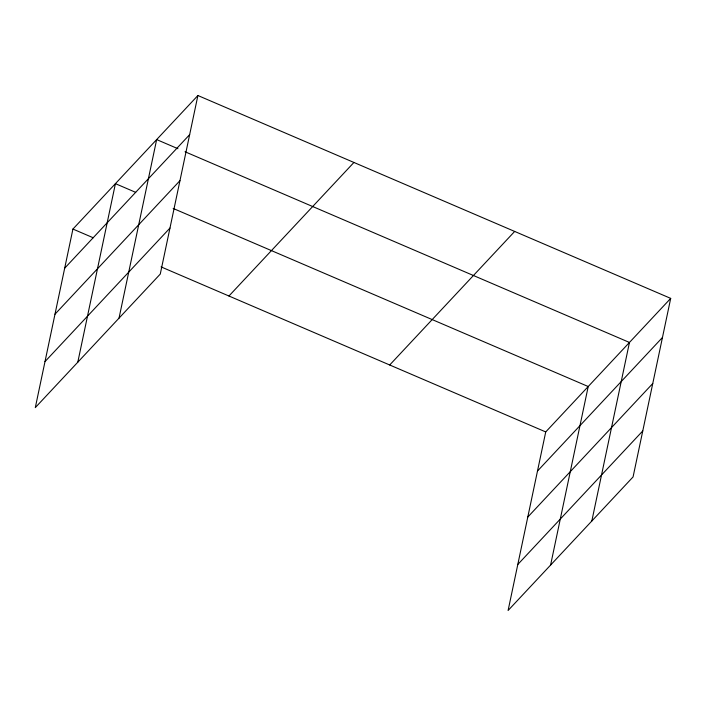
<?xml version="1.0" encoding="UTF-8"?>
<svg xmlns="http://www.w3.org/2000/svg" width="706" height="706" viewBox="0 0 706 706"><rect width="100%" height="100%" fill="white"/><g stroke="black" fill="none" stroke-linecap="round" stroke-linejoin="round"><path stroke-width="1.06" d="M197.901 95.513L72.93 229.062L35.3 407.618L160.271 274.069L197.901 95.513L670.7 298.382L633.07 476.938L508.099 610.487L545.729 431.931L670.7 298.382M77.792 362.213L115.422 183.657L135.684 192.35M119.032 318.141L156.661 139.585L177.938 148.71M550.592 565.082L588.213 386.526L173.164 208.438M591.831 521.01L629.461 342.454L185.025 151.755M64.687 268.183L189.658 134.634M54.989 314.196L179.959 180.648M44.999 361.604L169.969 228.056M228.947 296.008L353.927 162.459M389.703 364.984L514.674 231.436M537.478 471.052L662.457 337.494M527.788 517.066L652.759 383.517M517.798 564.473L642.769 430.925M72.93 229.062L93.192 237.754M161.074 266.886L545.729 431.931"/></g></svg>
